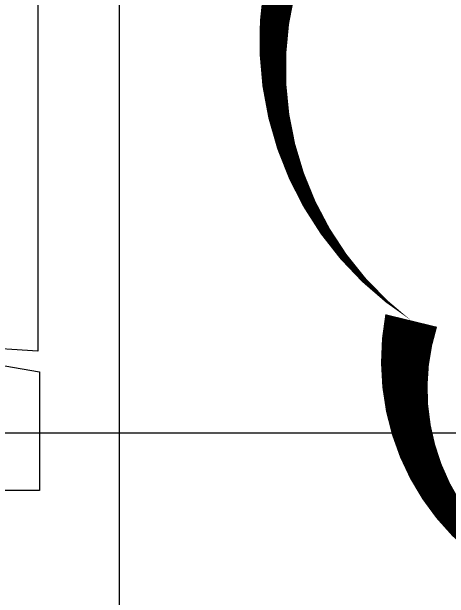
# Model space of a CAD drawing. Header units: metres. Extents: x 75097 to 220695, y -1557923 to -1361206.
# Drawn here: x 125062 to 126545, y -1404848 to -1402860 of the extents above; entities that cross this region are included whole.
import ezdxf

# ---------------------------------------------------------------- set-up
doc = ezdxf.new("R2010")
doc.units = ezdxf.units.M
doc.layers.get('0').update_dxf_attribs({"lineweight": 0})
doc.layers.add('A-100 - Copy$0$axes', color=8, linetype='Continuous')
doc.layers.add('E-LG', color=245, linetype='Continuous', lineweight=30)
doc.layers.add('REV 01', color=7, linetype='Continuous', lineweight=0, true_color=0xe41b4d)

# ---------------------------------------------------------------- blocks, each defined once
blk = doc.blocks.new('A-100 - Copy')
at = {"layer": 'A-100 - Copy$0$axes'}
blk.add_line((178940.3, -1404287.7, 2.4), (95748.8, -1404287.7, 2.4), dxfattribs=at)

msp = doc.modelspace()

# ---------------------------------------------------------------- linework, layer by layer
at = {"layer": 'E-LG', "color": 1}
msp.add_lwpolyline([(150505, -1410095.1), (150505, -1405110.5), (125427.3, -1405110.5), (125427.3, -1401960.3), (124946.7, -1401849.6), (125150.8, -1402096.7), (125150.8, -1404010.4), (124514.9, -1403969.8), (125156.2, -1404080.2), (125156.2, -1404482.1), (118933, -1404482.1), (118933, -1402076.9), (118651, -1402076.9), (118453, -1401944), (118240.9, -1402108.2), (116424, -1402108.2), (116424, -1403363.1), (116215, -1403702.6)], dxfattribs=at)

# ---------------------------------------------------------------- next in the draw order: block references
msp.add_blockref('A-100 - Copy', (0, 0))

# ---------------------------------------------------------------- next in the draw order: linework, layer by layer
at = {"layer": 'REV 01', "color": 3, "elevation": -2.4}
msp.add_lwpolyline([(130868.9, -1404866.1, 0, 180.5, -0.520567), (129064.1, -1404866.1, 0, 180.5, -0.520567), (127259.3, -1404866.2, 0, 180.5, -0.520567), (126415.7, -1403906.3, 0, 180.5, -0.520567), (126417.8, -1402101.5, 0, 180.5, -0.520567), (126420, -1400296.7, 0, 180.5, -0.520567), (126422.2, -1398491.9, 0, 180.5, -0.520567), (126423.8, -1397088.4, 0, 180.5, -0.520567), (128228.6, -1397088.3, 0, 180.5, -0.520567), (130033.4, -1397088.2, 0, 180.5, -0.520567), (131838.2, -1397088.1, 0, 180.5, -0.520567)], format="xyseb", dxfattribs=at)

doc.saveas('drawing.dxf')
